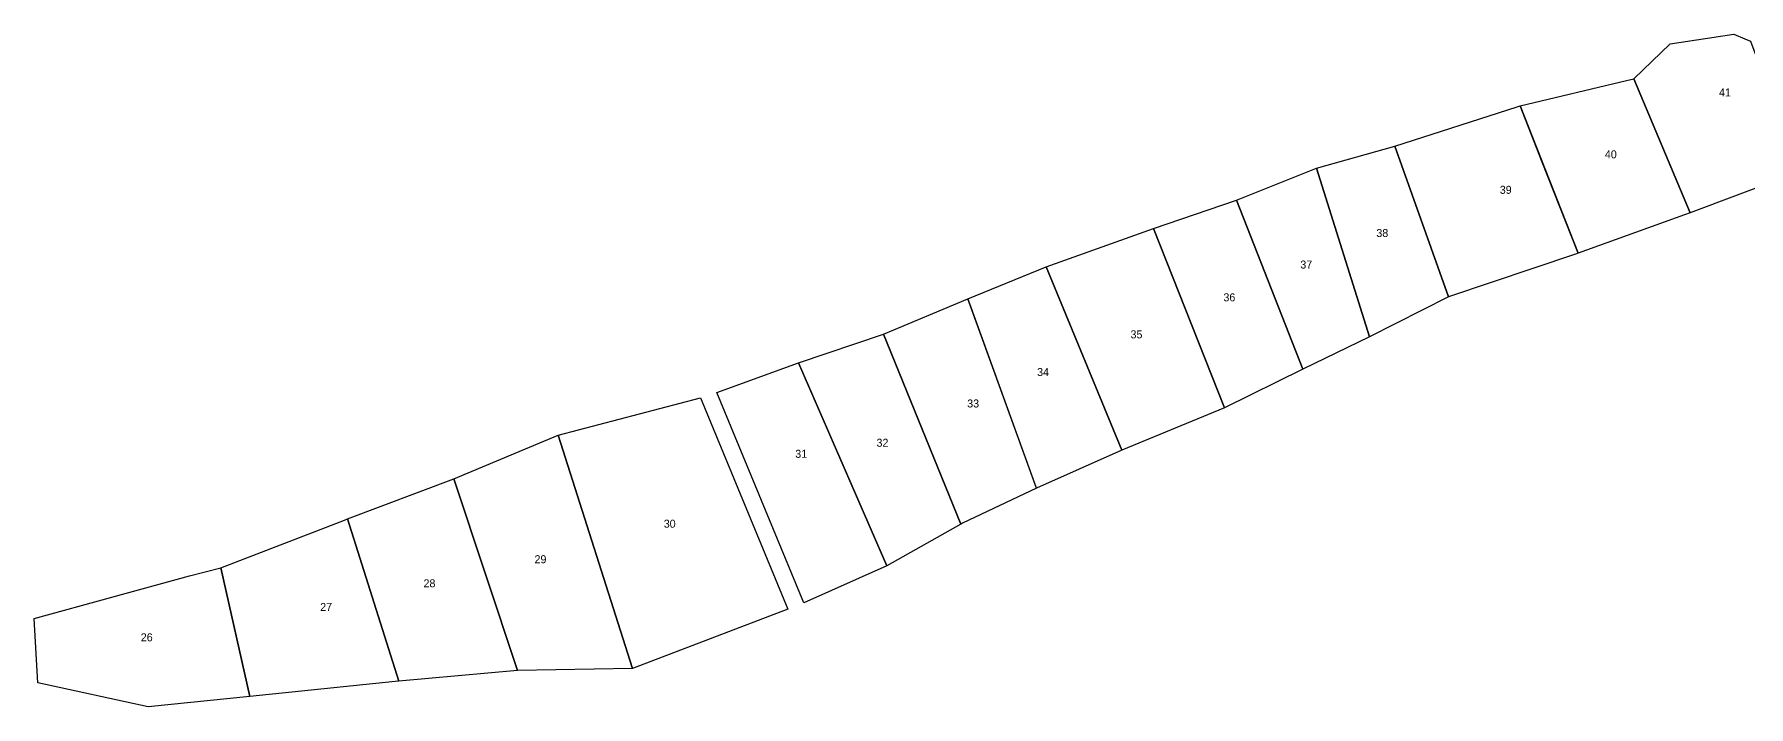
# Model space of a CAD drawing. Header units: metres. Extents: x -1735 to 1164, y -340 to 709.
# Drawn here: x -136 to 507, y -199 to 53 of the extents above; entities that cross this region are included whole.
import ezdxf
from ezdxf.enums import TextEntityAlignment as Align

# ---------------------------------------------------------------- set-up
doc = ezdxf.new("R2010")
doc.units = ezdxf.units.M

msp = doc.modelspace()

# ---------------------------------------------------------------- linework, layer by layer
at = {"layer": 'LOTS'}
for points in [[(477.3252, 49.7799), (501.2944, 53.4031), (505.404, 51.6636), (507.5089, 50.7725), (521.9957, 11.8915), (521.0654, 0.0628), (484.8952, -13.601), (463.6921, 36.723)], [(461.0397, 36.09), (463.6921, 36.723), (484.8952, -13.601), (482.7869, -14.3557), (442.8339, -28.6597), (429.4089, 5.4244), (421.0856, 26.5558)], [(420.0404, 26.2185), (421.0856, 26.5558), (442.8412, -28.6779), (441.8268, -29.0202), (394.2844, -45.0639), (374.1298, 11.403)], [(344.6851, 3.2149), (374.1298, 11.403), (394.2844, -45.0639), (364.5736, -60.1248)], [(314.7689, -8.7654), (344.6851, 3.2149), (364.5736, -60.1248), (339.6385, -72.1854)], [(283.6416, -19.4156), (314.7689, -8.7654), (339.6385, -72.1854), (310.236, -86.7305)], [(243.373, -33.8311), (283.6416, -19.4156), (310.236, -86.7305), (271.7185, -102.6359)], [(214.0299, -45.8332), (243.373, -33.8311), (271.7185, -102.6359), (239.7062, -116.8496)], [(211.3505, -130.3657), (182.3735, -59.0321), (214.0299, -45.8332), (214.3142, -46.6197), (214.6655, -47.5912), (239.5021, -116.2851), (239.7062, -116.8496), (212.0554, -130.0131)], [(150.5428, -69.846), (182.3735, -59.0321), (211.3505, -130.3657), (183.6943, -145.9562)], [(119.9254, -80.939), (150.5428, -69.846), (150.9292, -70.7331), (183.6943, -145.9562), (152.5365, -159.7951)], [(60.331, -96.9572), (113.7126, -82.9841), (146.5015, -162.27), (88.2955, -184.4618)], [(21.3019, -113.3646), (60.331, -96.9572), (88.2955, -184.4618), (45.0896, -185.1943)], [(-18.5676, -128.3485), (21.3019, -113.3646), (45.0896, -185.1943), (0.7005, -189.2012)], [(-19.739, -128.8012), (-18.5676, -128.3485), (0.7005, -189.2012), (-0.7242, -189.3468), (-55.2552, -194.9226), (-66.1145, -146.7241)], [(-136.0526, -165.687), (-77.8291, -149.6713), (-66.1145, -146.7241), (-55.2526, -194.9343), (-93.3359, -198.8129), (-134.7427, -189.8803)]]:
    msp.add_lwpolyline(points, close=True, dxfattribs=at)

# ---------------------------------------------------------------- texts
at = {"layer": 'LABELS'}
for s, p in [('41', (497.8976, 30.0869)), ('40', (455.106, 6.8824)), ('39', (415.7014, -6.4308)), ('38', (369.4182, -22.6427)), ('37', (340.9165, -34.4652)), ('36', (312.0713, -46.7742)), ('35', (277.2423, -60.6533)), ('34', (242.2069, -74.7874)), ('33', (215.9997, -86.5737)), ('31', (151.5257, -105.4539)), ('32', (181.9903, -101.3)), ('30', (102.2101, -131.6683)), ('29', (53.7545, -144.9945)), ('28', (12.1311, -154.0272)), ('27', (-26.6167, -162.8907)), ('26', (-93.8879, -174.285))]:
    msp.add_text(s, height=3, dxfattribs=at).set_placement(p, align=Align.CENTER)

doc.saveas('drawing.dxf')
